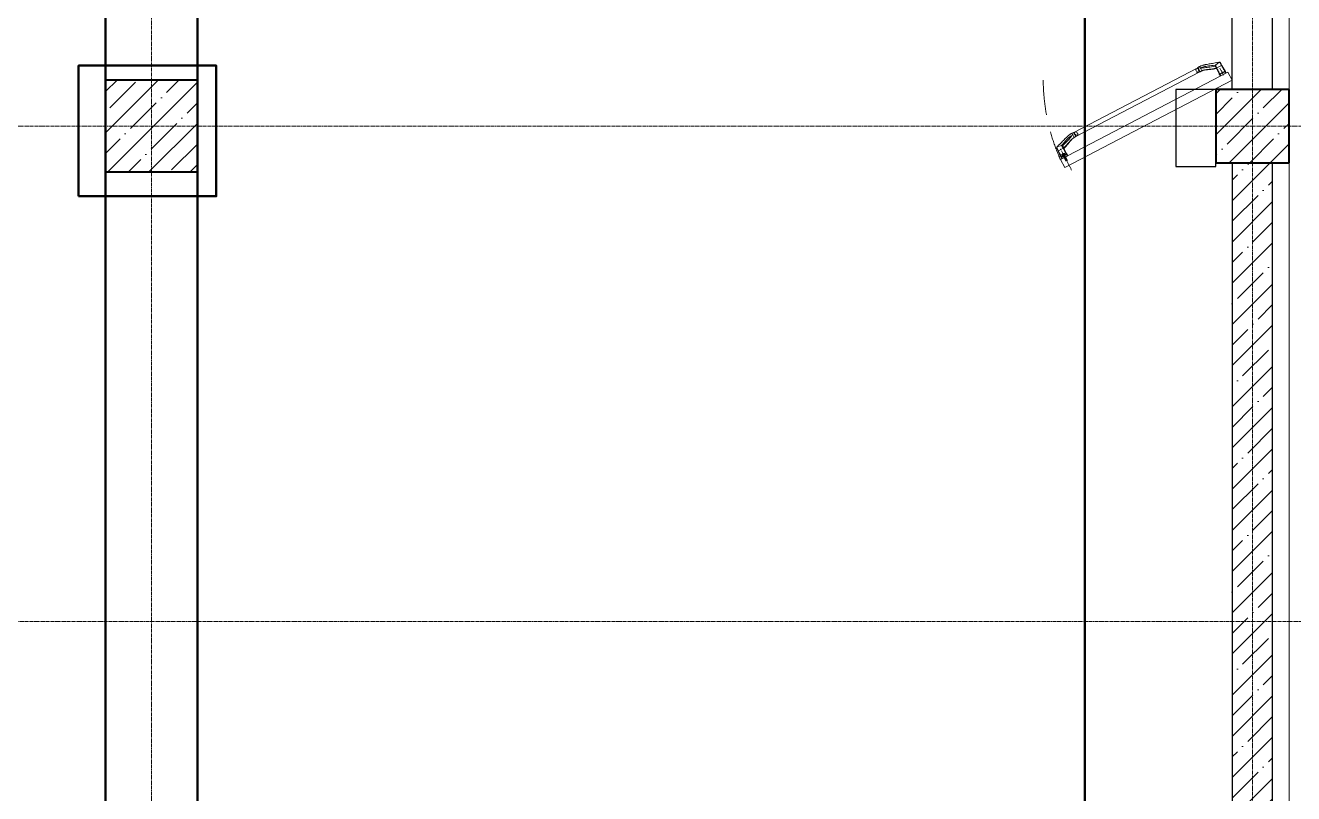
# Model space of a CAD drawing. Header units: millimetres. Extents: x -7155 to 483283, y -227682 to 148426.
# Drawn here: x 38912 to 45825, y 75262 to 79449 of the extents above; entities that cross this region are included whole.
import ezdxf

# ---------------------------------------------------------------- set-up
doc = ezdxf.new("R2010")
doc.units = ezdxf.units.MM
for name, pattern in [('CENTER2', [28.575, 19.05, -3.175, 3.175, -3.175]), ('CENTERLINE', [30, 12, -1.5, 3, -1.5, 12]), ('DASHED', [19.05, 12.7, -6.35]), ('HIDDEN', [9.525, 6.35, -3.175]), ('HIDDEN2', [4.7625, 3.175, -1.5875])]:
    doc.linetypes.add(name, pattern=pattern)
for name, color, linetype, lineweight in [('АР_Двери_внутренние_антипаника', 7, 'Continuous', 0), ('АР_Колонны', 70, 'Continuous', 30), ('АР_Стены ЖБ', 7, 'Continuous', 30), ('АР_Тонкая', 254, 'Continuous', 5), ('АР_Штриховка', 8, 'Continuous', 0)]:
    doc.layers.add(name, color=color, linetype=linetype, lineweight=lineweight)
for name, color, linetype, lineweight, true_color in [('АР_Оси_РД_100', 7, 'Continuous', 0, 0x525252), ('МАГНИТЫ', 7, 'Continuous', 0, 0xd100d1), ('РД_Витраж_вн', 7, 'Continuous', 25, 0x148aff), ('РД_Оси_100', 7, 'Continuous', 0, 0x525252)]:
    doc.layers.add(name, color=color, linetype=linetype, lineweight=lineweight, true_color=true_color)
doc.layers.add('КР_Балки-0.5', color=60, linetype='Continuous', lineweight=50, plot=False)

# ---------------------------------------------------------------- blocks, each defined once
blk = doc.blocks.new('СОШ_2200_АР_ОСИ_М100_28.05.24')
at = {"layer": 'АР_Оси_РД_100', "linetype": 'CENTER2'}
for p, q in [((39600, -6155), (39600, 139938.679)), ((-5954.958, 78900), (119910, 78900)), ((119910, 76200), (-5954.958, 76200))]:
    blk.add_line(p, q, dxfattribs=at)
blk.add_lwpolyline([(45530, 139938.679), (45600, 139538.679), (45600, -6163.457)], dxfattribs=at)

msp = doc.modelspace()

# ---------------------------------------------------------------- hatches: boundary and pattern name
at = {"layer": 'АР_Штриховка', "linetype": 'Continuous', "lineweight": 5, "true_color": 0x000000}
h = msp.add_hatch(dxfattribs=at)
h.set_pattern_fill('ANSI35', color=18, scale=25, style=0)
h.paths.add_polyline_path([(39350, 78650), (39850, 78650), (39850, 79150), (39350, 79150)], flags=0)
h = msp.add_hatch(dxfattribs=at)
h.set_pattern_fill('ANSI35', color=18, scale=25, style=0)
h.paths.add_polyline_path([(45400, 78700), (45800, 78700), (45800, 79100), (45400, 79100)], flags=0)
h = msp.add_hatch(dxfattribs=at)
h.set_pattern_fill('ANSI35', color=18, scale=25, angle=1.3e-14, style=0)
h.paths.add_polyline_path([(45490, 75000), (45710, 75000), (45710, 78700), (45490, 78700)], flags=0)

# ---------------------------------------------------------------- linework, layer by layer
at = {"color": 1, "lineweight": 50}
msp.add_lwpolyline([(29275, 90117.6), (28278, 90117.6), (28278, 71611), (44686.9, 71611), (44686.9, 90117.6)], dxfattribs=at)
msp.add_lwpolyline([(39202, 78517.2), (39953, 78517.2), (39953, 79229.2), (39202, 79229.2)], close=True, dxfattribs=at)
at = {"layer": 'АР_Двери_внутренние_антипаника', "color": 18, "linetype": 'Continuous', "true_color": 0x000000}
for p, q in [((45302.2, 79217.9), (44626.8, 78865.2)), ((45302.2, 79217.9), (45307, 79208.8)), ((45302.6, 79219.3), (45311.5, 79223.9)), ((45302.6, 79219.3), (45311.5, 79223.9)), ((45307.6, 79209.8), (45302.6, 79219.3)), ((45311.5, 79223.9), (45315.8, 79226)), ((45316.4, 79214.5), (45311.5, 79223.9)), ((45315.8, 79226), (45317.6, 79226.8)), ((45317.6, 79226.8), (45318.6, 79227.2)), ((45318.6, 79227.2), (45319.7, 79227.6)), ((45319.7, 79227.6), (45320.8, 79228)), ((45320.8, 79228), (45322.1, 79228.5)), ((45322.1, 79228.5), (45323.4, 79228.9)), ((45325.4, 79219), (45322.1, 79217.4)), ((45323.4, 79228.9), (45326.9, 79230.1)), ((45328.9, 79220.5), (45325.4, 79219)), ((45326.9, 79230.1), (45330.1, 79231)), ((45334.1, 79222.4), (45328.9, 79220.5)), ((45330.1, 79231), (45332.9, 79231.7)), ((45332.9, 79231.7), (45335.1, 79232.3)), ((45339.9, 79223.9), (45334.1, 79222.4)), ((45335.1, 79232.3), (45337, 79232.7)), ((45337, 79232.7), (45339.2, 79233.2)), ((45339.2, 79233.2), (45342, 79233.9)), ((45346.1, 79225.1), (45339.9, 79223.9)), ((45339.9, 79217.4), (45346.1, 79218.1)), ((45342, 79233.9), (45345.2, 79234.6)), ((45345.2, 79234.6), (45349.1, 79235.3)), ((45352.8, 79226.2), (45346.1, 79225.1)), ((45346.1, 79218.1), (45352.8, 79219)), ((45349.1, 79235.3), (45353.7, 79236.2)), ((45360.1, 79227.3), (45352.8, 79226.2)), ((45352.8, 79219), (45360.2, 79220.1)), ((45353.7, 79236.2), (45359.1, 79237.3)), ((45359.1, 79237.3), (45365.4, 79238.4)), ((45368.1, 79228.3), (45360.1, 79227.3)), ((45360.2, 79220.1), (45368.2, 79221.4)), ((45365.4, 79238.4), (45370.6, 79239.4)), ((45376.7, 79229.4), (45368.1, 79228.3)), ((45368.2, 79221.4), (45376.9, 79223.1)), ((45370.6, 79239.4), (45376.4, 79240.4)), ((45376.4, 79240.4), (45382.8, 79241.6)), ((45386.2, 79230.7), (45376.7, 79229.4)), ((45376.9, 79223.1), (45386.5, 79225)), ((45382.8, 79241.6), (45390, 79242.8)), ((45396.7, 79232.4), (45386.2, 79230.7)), ((45386.5, 79225), (45397.1, 79227)), ((45390, 79242.8), (45398, 79244.2)), ((45396.7, 79232.4), (45396.4, 79231.3)), ((45396.4, 79231.3), (45396.4, 79229.8)), ((45396.4, 79229.8), (45396.6, 79228.3)), ((45396.6, 79228.3), (45397.1, 79227)), ((45397.6, 79232.4), (45396.7, 79232.4)), ((45397.1, 79227), (45397.3, 79227.1)), ((45397.1, 79227), (45397.1, 79226.9)), ((45397.1, 79226.9), (45399.4, 79221.8)), ((45397.3, 79227.1), (45397.5, 79227.2)), ((45397.5, 79227.2), (45397.9, 79227.5)), ((45398.3, 79232.2), (45397.6, 79232.4)), ((45397.9, 79227.5), (45398.3, 79227.7)), ((45398, 79244.2), (45406.9, 79245.8)), ((45398.3, 79229.8), (45398.2, 79228.7)), ((45398.2, 79228.7), (45398.5, 79227.7)), ((45399.4, 79231.7), (45398.3, 79232.2)), ((45398.8, 79230.9), (45398.3, 79229.8)), ((45398.3, 79227.7), (45398.5, 79227.7)), ((45398.5, 79227.7), (45398.6, 79227.7)), ((45398.6, 79227.7), (45398.7, 79227.7)), ((45398.7, 79227.7), (45398.8, 79227.8)), ((45399.4, 79231.7), (45398.8, 79230.9)), ((45398.9, 79229.1), (45398.8, 79228.5)), ((45398.8, 79228.5), (45398.9, 79227.8)), ((45398.8, 79227.8), (45398.9, 79227.9)), ((45399.3, 79229.8), (45398.9, 79229.1)), ((45398.9, 79227.9), (45398.9, 79227.8)), ((45399.9, 79230.2), (45399.3, 79229.8)), ((45399.4, 79231.7), (45419, 79247.3)), ((45399.6, 79231.6), (45399.4, 79231.7)), ((45399.4, 79221.8), (45402.5, 79214.9)), ((45399.8, 79231.5), (45399.6, 79231.6)), ((45399.9, 79231), (45399.8, 79231.5)), ((45399.9, 79230.6), (45399.9, 79231)), ((45399.9, 79230.5), (45399.9, 79230.6)), ((45399.9, 79230.6), (45399.9, 79230.6)), ((45399.9, 79230.6), (45399.9, 79230.6)), ((45399.9, 79230.6), (45399.9, 79230.6)), ((45399.9, 79230.6), (45399.9, 79230.6)), ((45399.9, 79230.6), (45399.9, 79230.6)), ((45399.9, 79230.6), (45399.9, 79230.6)), ((45399.9, 79230.6), (45399.9, 79230.6)), ((45399.9, 79230.6), (45399.9, 79230.6)), ((45399.9, 79230.6), (45399.9, 79230.6)), ((45399.9, 79230.6), (45399.9, 79230.6)), ((45399.9, 79230.4), (45399.9, 79230.5)), ((45399.9, 79230.5), (45399.9, 79230.5)), ((45399.9, 79230.5), (45399.9, 79230.5)), ((45399.9, 79230.3), (45399.9, 79230.4)), ((45399.9, 79230.2), (45399.9, 79230.3)), ((45401.1, 79227.5), (45399.9, 79230.2)), ((45402.2, 79224.9), (45401.1, 79227.5)), ((45403.4, 79222.3), (45402.2, 79224.9)), ((45403.2, 79218), (45403, 79218.5)), ((45403, 79218.5), (45403, 79218.4)), ((45403.3, 79217.8), (45403.2, 79218)), ((45403.2, 79217.7), (45403.3, 79217.8)), ((45404.6, 79219.7), (45403.4, 79222.3)), ((45405.9, 79216.6), (45404.6, 79219.7)), ((45405.8, 79216.5), (45432.1, 79230.3)), ((45405.9, 79216.6), (45432, 79230.2)), ((45406.9, 79245.8), (45416.7, 79247.5)), ((45416.7, 79247.5), (45418.7, 79247.9)), ((45418.7, 79247.9), (45420.6, 79247.9)), ((45419, 79247.3), (45419.7, 79247.8)), ((45419, 79247.3), (45420.8, 79247)), ((45419.7, 79247.8), (45420.5, 79247.9)), ((45420.5, 79247.9), (45420.6, 79247.9)), ((45420.6, 79247.9), (45422.9, 79247.2)), ((45420.8, 79247), (45421.7, 79246.7)), ((45421.7, 79246.7), (45422.2, 79246.2)), ((45422.2, 79246.2), (45422.9, 79246.5)), ((45422.2, 79246.2), (45432, 79230.2)), ((45422.9, 79247.2), (45424.3, 79246.2)), ((45422.9, 79246.5), (45423.6, 79246.5)), ((45423.6, 79246.5), (45424.3, 79246.2)), ((45424.3, 79246.2), (45424.5, 79246)), ((45424.5, 79246), (45424.7, 79245.7)), ((45429.6, 79237.8), (45424.7, 79245.7)), ((45434.2, 79230.2), (45429.6, 79237.8)), ((45432.8, 79230.5), (45432.1, 79230.3)), ((45432.1, 79230.3), (45434.1, 79226.7)), ((45433.5, 79230.5), (45432.8, 79230.5)), ((45433.2, 79231.8), (45433.4, 79231.5)), ((45434.2, 79230.2), (45433.5, 79230.5)), ((45434.1, 79226.7), (45436.1, 79223.3)), ((45434.6, 79229.7), (45434.2, 79230.2)), ((45436.1, 79223.3), (45437.9, 79220)), ((45437.9, 79220), (45439.8, 79216.3)), ((45313.5, 79196.2), (44638.1, 78843.5)), ((45307, 79208.8), (45313.5, 79196.2)), ((45314.9, 79195.9), (45307.6, 79209.8)), ((45323.8, 79200.4), (45314.9, 79195.8)), ((45319.2, 79215.9), (45316.4, 79214.5)), ((45316.4, 79214.5), (45319.3, 79215.6)), ((45323.7, 79200.6), (45316.4, 79214.5)), ((45322.1, 79217.4), (45319.2, 79215.9)), ((45319.3, 79215.6), (45322.4, 79216.2)), ((45322.4, 79216.2), (45325.7, 79216.4)), ((45323.7, 79200.5), (45323.7, 79200.6)), ((45323.8, 79200.5), (45326, 79201.5)), ((45325.7, 79216.4), (45329.2, 79216.6)), ((45328.2, 79202.3), (45326, 79201.5)), ((45329.6, 79202.8), (45328.2, 79202.3)), ((45329.2, 79216.6), (45334.3, 79216.9)), ((45332, 79203.7), (45329.3, 79202.7)), ((45333.9, 79203.9), (45329.5, 79202.7)), ((45335, 79204.7), (45332, 79203.7)), ((45338.4, 79204.8), (45333.9, 79203.9)), ((45334.3, 79216.9), (45339.9, 79217.4)), ((45339.5, 79205.9), (45335, 79204.7)), ((45342.7, 79205.5), (45338.4, 79204.8)), ((45344.7, 79207), (45339.5, 79205.9)), ((45346.6, 79206), (45342.7, 79205.5)), ((45350.7, 79207.9), (45344.7, 79207)), ((45350.5, 79206.4), (45346.6, 79206)), ((45355.1, 79206.9), (45350.5, 79206.4)), ((45357.5, 79208.7), (45350.7, 79207.9)), ((45359, 79207.3), (45355.1, 79206.9)), ((45364.9, 79209.5), (45357.5, 79208.7)), ((45363.4, 79207.7), (45359, 79207.3)), ((45368.4, 79208.1), (45363.4, 79207.7)), ((45373.2, 79210.4), (45364.9, 79209.5)), ((45374, 79208.7), (45368.4, 79208.1)), ((45382.2, 79211.4), (45373.2, 79210.4)), ((45380.3, 79209.4), (45374, 79208.7)), ((45387.4, 79210.3), (45380.3, 79209.4)), ((45392, 79212.8), (45382.2, 79211.4)), ((45395.5, 79211.4), (45387.4, 79210.3)), ((45402.7, 79214.5), (45392, 79212.8)), ((45404.6, 79212.9), (45395.5, 79211.4)), ((45402.5, 79214.9), (45402.7, 79214.5)), ((45403.3, 79213.5), (45402.7, 79214.5)), ((45402.9, 79214.5), (45402.7, 79214.5)), ((45403.7, 79214.2), (45402.9, 79214.5)), ((45403.4, 79217.2), (45403.2, 79217.7)), ((45403.2, 79217.7), (45403.2, 79217.7)), ((45403.7, 79213.1), (45403.3, 79213.5)), ((45403.8, 79216.3), (45403.4, 79217.2)), ((45404.3, 79213.9), (45403.7, 79214.2)), ((45404.2, 79212.9), (45403.7, 79213.1)), ((45404.4, 79214.9), (45403.8, 79216.3)), ((45404.6, 79212.9), (45404.2, 79212.9)), ((45404.5, 79213.8), (45404.3, 79213.9)), ((45404.4, 79214.9), (45404.6, 79215)), ((45405.3, 79213.1), (45404.4, 79214.9)), ((45404.7, 79213.7), (45404.5, 79213.8)), ((45405.4, 79212.8), (45404.6, 79212.9)), ((45404.8, 79215.5), (45404.7, 79214.8)), ((45404.7, 79214.8), (45404.8, 79214.1)), ((45404.8, 79213.7), (45404.7, 79213.7)), ((45405.2, 79216.1), (45404.8, 79215.5)), ((45404.8, 79214.1), (45405.4, 79212.9)), ((45405.2, 79213.2), (45404.8, 79213.7)), ((45405.8, 79216.5), (45405.2, 79216.1)), ((45405.4, 79212.8), (45418.8, 79184.7)), ((45405.6, 79216.4), (45405.9, 79216.6)), ((45405.6, 79216.4), (45405.6, 79216.4)), ((45407.2, 79213.6), (45405.8, 79216.5)), ((45408.5, 79210.8), (45407.2, 79213.6)), ((45409.9, 79208), (45408.5, 79210.8)), ((45411.2, 79205.4), (45409.9, 79208)), ((45412.7, 79202.5), (45411.2, 79205.4)), ((45414.5, 79199), (45412.7, 79202.5)), ((45416.7, 79194.8), (45414.5, 79199)), ((45418.5, 79191.4), (45416.7, 79194.8)), ((45420.5, 79187.6), (45418.5, 79191.4)), ((45418.8, 79184.7), (45419.8, 79182.7)), ((45419.8, 79182.7), (45420.7, 79180.8)), ((45422.2, 79184.4), (45420.5, 79187.6)), ((45420.5, 79182.3), (45420.7, 79182.8)), ((45420.5, 79181.7), (45420.5, 79182.3)), ((45420.7, 79180.8), (45420.5, 79181.7)), ((45420.7, 79182.8), (45420.9, 79183.3)), ((45420.7, 79180.8), (45425, 79172.4)), ((45420.7, 79180.8), (45421.1, 79180.8)), ((45420.9, 79183.3), (45421.3, 79183.7)), ((45421.1, 79180.8), (45421.9, 79180.9)), ((45421.3, 79183.7), (45422.2, 79184.4)), ((45421.9, 79180.9), (45422.5, 79181.2)), ((45422.3, 79184.2), (45422.2, 79184.4)), ((45422.6, 79184.1), (45422.3, 79184.2)), ((45422.5, 79181.2), (45423.2, 79181.4)), ((45422.8, 79184.1), (45422.6, 79184.1)), ((45423, 79184.2), (45422.8, 79184.1)), ((45423.2, 79184.2), (45423, 79184.2)), ((45423.4, 79184.3), (45423.2, 79184.2)), ((45423.2, 79181.4), (45423.9, 79181.7)), ((45448.5, 79197.4), (45423.4, 79184.3)), ((45424.6, 79182.1), (45423.4, 79184.3)), ((45423.9, 79181.7), (45424.6, 79182.1)), ((45424.6, 79182.1), (45449.6, 79195.2)), ((45428.5, 79174.3), (45424.6, 79182.1)), ((45425, 79172.4), (45457.3, 79189.3)), ((45439.8, 79216.3), (45441.6, 79212.8)), ((45441.6, 79212.8), (45443.8, 79208.7)), ((45443.8, 79208.7), (45445.5, 79205.3)), ((45445.5, 79205.3), (45447.4, 79201.6)), ((45447.4, 79201.6), (45449.1, 79198.5)), ((45448.7, 79197.5), (45448.5, 79197.4)), ((45449.6, 79195.2), (45448.5, 79197.4)), ((45448.8, 79197.7), (45448.7, 79197.5)), ((45449.1, 79197.9), (45448.8, 79197.7)), ((45449.1, 79198.5), (45450.2, 79198.8)), ((45449.1, 79198.5), (45449.2, 79198.2)), ((45449.2, 79198.2), (45449.1, 79197.9)), ((45449.6, 79195.2), (45450.3, 79195.6)), ((45449.6, 79195.2), (45453.8, 79187.5)), ((45450.2, 79198.8), (45450.7, 79198.8)), ((45450.3, 79195.6), (45451, 79196)), ((45450.7, 79198.8), (45451.3, 79198.8)), ((45451, 79196), (45451.6, 79196.4)), ((45451.3, 79198.8), (45451.8, 79198.6)), ((45451.6, 79196.4), (45452.1, 79196.7)), ((45451.8, 79198.6), (45452.3, 79198.3)), ((45452.1, 79196.7), (45452.7, 79197.3)), ((45452.3, 79198.3), (45452.9, 79197.6)), ((45452.7, 79197.3), (45452.9, 79197.6)), ((45457.3, 79189.3), (45452.9, 79197.6)), ((44556.2, 78807.3), (44550.5, 78801.6)), ((44561.3, 78812.5), (44556.2, 78807.3)), ((44560.9, 78795.9), (44568.4, 78803.5)), ((44566, 78817.1), (44561.3, 78812.5)), ((44570.1, 78821.3), (44566, 78817.1)), ((44568.4, 78803.5), (44574.9, 78810.6)), ((44573.8, 78825), (44570.1, 78821.3)), ((44579.8, 78806.8), (44572.8, 78800)), ((44578.4, 78829.6), (44573.8, 78825)), ((44574.9, 78810.6), (44580.7, 78817)), ((44582.4, 78833.4), (44578.4, 78829.6)), ((44586.2, 78813), (44579.8, 78806.8)), ((44580.7, 78817), (44586, 78823)), ((44585.7, 78836.6), (44582.4, 78833.4)), ((44588.6, 78839.4), (44585.7, 78836.6)), ((44586, 78823), (44591.1, 78828.4)), ((44591.9, 78818.8), (44586.2, 78813)), ((44591, 78841.6), (44588.6, 78839.4)), ((44593.1, 78843.6), (44591, 78841.6)), ((44591.1, 78828.4), (44595.8, 78833.3)), ((44597, 78824.3), (44591.9, 78818.8)), ((44592.5, 78802.6), (44597.9, 78808.9)), ((44594.8, 78845.1), (44593.1, 78843.6)), ((44593.4, 78801), (44597, 78805.2)), ((44596.2, 78846.3), (44594.8, 78845.1)), ((44595.8, 78833.3), (44600.4, 78837.7)), ((44598, 78847.9), (44596.2, 78846.3)), ((44601.6, 78829.3), (44597, 78824.3)), ((44597, 78805.2), (44600.2, 78809.1)), ((44597.9, 78808.9), (44602.8, 78814.5)), ((44600.2, 78849.7), (44598, 78847.9)), ((44602.7, 78851.8), (44600.2, 78849.7)), ((44600.2, 78809.1), (44603.1, 78812.4)), ((44600.4, 78837.7), (44604.9, 78841.5)), ((44605.6, 78833.9), (44601.6, 78829.3)), ((44605.7, 78854.1), (44602.7, 78851.8)), ((44602.8, 78814.5), (44607.3, 78819.6)), ((44603.1, 78812.4), (44605.6, 78815.5)), ((44604.9, 78841.5), (44609.4, 78844.8)), ((44609.3, 78838.2), (44605.6, 78833.9)), ((44605.6, 78815.5), (44608.6, 78818.9)), ((44606.8, 78854.9), (44605.7, 78854.1)), ((44607.9, 78855.7), (44606.8, 78854.9)), ((44607.3, 78819.6), (44611.5, 78824)), ((44608.9, 78856.3), (44607.9, 78855.7)), ((44608.6, 78818.9), (44611.2, 78821.9)), ((44609.8, 78857), (44608.9, 78856.3)), ((44612.5, 78842.2), (44609.3, 78838.2)), ((44609.4, 78844.8), (44612.7, 78846.8)), ((44610.7, 78857.6), (44609.8, 78857)), ((44612.4, 78858.6), (44610.7, 78857.6)), ((44611.2, 78821.9), (44613.9, 78824.8)), ((44611.5, 78824), (44615.3, 78827.7)), ((44616.6, 78860.9), (44612.4, 78858.6)), ((44614.6, 78845), (44612.5, 78842.2)), ((44612.7, 78846.8), (44615.8, 78848.5)), ((44613.9, 78824.8), (44616.9, 78828)), ((44616.7, 78847.6), (44614.6, 78845)), ((44615.3, 78827.7), (44618.9, 78830.7)), ((44615.8, 78848.5), (44618.8, 78850.1)), ((44625.4, 78865.6), (44616.6, 78860.9)), ((44625.4, 78865.6), (44616.6, 78861)), ((44621.5, 78851.5), (44616.6, 78860.9)), ((44618.9, 78849.8), (44616.7, 78847.6)), ((44616.9, 78828), (44620.2, 78831.1)), ((44618.8, 78850.1), (44621.5, 78851.5)), ((44621.5, 78851.5), (44618.9, 78849.8)), ((44618.9, 78830.7), (44621.4, 78832.6)), ((44620.2, 78831.1), (44623.7, 78834.1)), ((44621.4, 78832.6), (44623.8, 78834.3)), ((44628.8, 78837.6), (44621.5, 78851.5)), ((44623.5, 78834), (44624.7, 78834.9)), ((44624.7, 78834.9), (44626.7, 78836.3)), ((44630.4, 78856.1), (44625.4, 78865.6)), ((44628.8, 78837.5), (44626.7, 78836.3)), ((44626.8, 78865.2), (44631.5, 78856.1)), ((44628.8, 78837.5), (44637.7, 78842.1)), ((44628.8, 78837.5), (44628.8, 78837.6)), ((44637.7, 78842.2), (44630.4, 78856.1)), ((44631.5, 78856.1), (44638.1, 78843.5)), ((44534.6, 78785.2), (44533.8, 78782.8)), ((44533.8, 78782.8), (44533.9, 78781.2)), ((44534, 78781.8), (44533.9, 78781.2)), ((44533.9, 78781.2), (44533.9, 78780.8)), ((44533.9, 78780.8), (44534, 78780.5)), ((44534.5, 78782.4), (44534, 78781.8)), ((44537.7, 78772), (44534, 78780.5)), ((44535, 78782.9), (44534.5, 78782.4)), ((44535.7, 78786.7), (44534.6, 78785.2)), ((44535.2, 78785.8), (44534.6, 78785.2)), ((44534.6, 78785.2), (44534.6, 78785.1)), ((44535.2, 78784.4), (44534.9, 78783.5)), ((44534.9, 78783.5), (44535, 78782.9)), ((44535, 78782.9), (44542.6, 78765.7)), ((44536, 78786.1), (44535.2, 78785.8)), ((44536, 78786.1), (44535.2, 78784.4)), ((44537.1, 78788.1), (44535.7, 78786.7)), ((44559.9, 78793.3), (44536, 78786.1)), ((44544.1, 78795.2), (44537.1, 78788.1)), ((44541.3, 78763.9), (44537.7, 78772)), ((44540.6, 78765.6), (44540.7, 78765.3)), ((44541.3, 78763.9), (44541.5, 78764.5)), ((44541.5, 78763.2), (44541.3, 78763.9)), ((44541.5, 78764.5), (44541.9, 78765.2)), ((44541.9, 78765.2), (44542.5, 78765.6)), ((44568.8, 78779.3), (44542.5, 78765.6)), ((44542.5, 78765.6), (44544.2, 78761.9)), ((44568.6, 78779.3), (44542.6, 78765.7)), ((44550.5, 78801.6), (44544.1, 78795.2)), ((44544.2, 78761.9), (44545.9, 78758.3)), ((44545.9, 78758.3), (44547.6, 78755)), ((44547.6, 78755), (44549.5, 78751.3)), ((44549.5, 78751.3), (44551.3, 78747.8)), ((44551.3, 78747.8), (44553.5, 78743.7)), ((44553.5, 78743.7), (44555.3, 78740.4)), ((44555.3, 78740.4), (44557.2, 78736.7)), ((44557.2, 78736.7), (44558.8, 78733.4)), ((44559.9, 78793.3), (44560.1, 78794.5)), ((44559.9, 78793.3), (44561, 78793.3)), ((44559.9, 78793), (44559.9, 78793.3)), ((44559.9, 78792.8), (44559.9, 78793)), ((44560.2, 78792.5), (44559.9, 78792.8)), ((44560.1, 78794.5), (44560.4, 78795.2)), ((44560.1, 78733.4), (44585.1, 78746.5)), ((44560.6, 78792.2), (44560.2, 78792.5)), ((44560.4, 78795.2), (44560.9, 78795.9)), ((44560.7, 78792.2), (44560.6, 78792.2)), ((44560.6, 78792.2), (44560.6, 78792.2)), ((44560.6, 78792.2), (44560.6, 78792.2)), ((44560.6, 78792.2), (44560.6, 78792.2)), ((44560.6, 78792.2), (44560.6, 78792.2)), ((44560.6, 78792.2), (44560.6, 78792.2)), ((44560.6, 78792.2), (44560.6, 78792.2)), ((44560.6, 78792.2), (44560.6, 78792.2)), ((44560.6, 78792.2), (44560.6, 78792.2)), ((44560.6, 78792.2), (44560.6, 78792.2)), ((44560.6, 78792.2), (44560.6, 78792.2)), ((44560.6, 78792.2), (44560.6, 78792.2)), ((44560.8, 78792.1), (44560.7, 78792.2)), ((44560.7, 78792.2), (44560.7, 78792.2)), ((44560.7, 78792.2), (44560.7, 78792.2)), ((44560.9, 78792), (44560.8, 78792.1)), ((44561.6, 78744.7), (44560.8, 78744.3)), ((44560.9, 78744.1), (44560.8, 78744.3)), ((44560.8, 78744.3), (44562.3, 78743.1)), ((44560.9, 78795.9), (44562, 78795.5)), ((44560.9, 78792), (44561.6, 78792.2)), ((44562.4, 78789.5), (44560.9, 78792)), ((44560.9, 78744.1), (44562.4, 78742.9)), ((44561, 78793.3), (44562.1, 78793.1)), ((44586.3, 78744.3), (44561.2, 78731.2)), ((44561.6, 78792.2), (44562.3, 78792.2)), ((44561.8, 78744.4), (44561.6, 78744.7)), ((44594, 78738.4), (44561.6, 78721.5)), ((44562.8, 78744.9), (44561.8, 78744.4)), ((44562, 78795.5), (44563.2, 78794.7)), ((44562.8, 78744.6), (44562, 78744.2)), ((44562, 78744.2), (44562.5, 78743.7)), ((44562.1, 78793.1), (44563.1, 78792.5)), ((44562.9, 78744.4), (44562.2, 78744)), ((44562.3, 78792.2), (44563, 78791.9)), ((44562.3, 78743.1), (44563.6, 78743.8)), ((44562.4, 78742.9), (44562.3, 78743.1)), ((44563.9, 78787.1), (44562.4, 78789.5)), ((44562.4, 78742.9), (44563.7, 78743.6)), ((44562.5, 78743.7), (44562.9, 78743.9)), ((44563.5, 78743.3), (44562.5, 78742.8)), ((44562.5, 78742.8), (44562.6, 78739.3)), ((44562.6, 78739.3), (44564.1, 78741.1)), ((44562.7, 78739.1), (44562.6, 78739.3)), ((44563.4, 78745.6), (44562.7, 78745.3)), ((44562.7, 78745.3), (44562.8, 78744.9)), ((44562.7, 78739.1), (44564.2, 78740.9)), ((44562.9, 78743.9), (44562.8, 78744.6)), ((44563, 78791.9), (44563.4, 78791.5)), ((44563.1, 78792.5), (44563.8, 78791.8)), ((44563.2, 78794.7), (44564.3, 78793.6)), ((44563.5, 78791.6), (44563.4, 78791.6)), ((44563.4, 78791.6), (44563.4, 78791.5)), ((44563.6, 78743.8), (44563.4, 78745.6)), ((44563.5, 78745.4), (44563.4, 78745.6)), ((44563.6, 78791.6), (44563.5, 78791.6)), ((44563.7, 78743.6), (44563.5, 78745.4)), ((44563.5, 78741.6), (44563.5, 78743.3)), ((44563.6, 78743.1), (44563.5, 78743.3)), ((44565, 78742.9), (44563.5, 78741.6)), ((44563.7, 78791.7), (44563.6, 78791.6)), ((44563.7, 78743.6), (44563.6, 78743.8)), ((44563.6, 78741.7), (44563.6, 78743.1)), ((44563.8, 78791.8), (44563.7, 78791.7)), ((44564.3, 78792.1), (44563.8, 78791.9)), ((44563.8, 78791.9), (44563.8, 78791.8)), ((44564.5, 78746.2), (44563.8, 78745.8)), ((44563.8, 78745.8), (44564.6, 78744.3)), ((44565.4, 78784.6), (44563.9, 78787.1)), ((44564.1, 78741.1), (44566, 78742.8)), ((44564.2, 78740.9), (44566.1, 78742.6)), ((44564.3, 78793.6), (44565.1, 78792.4)), ((44564.7, 78792.2), (44564.3, 78792.1)), ((44565, 78745.1), (44564.5, 78746.2)), ((44564.6, 78744.3), (44565.7, 78744.9)), ((44564.7, 78744.1), (44564.6, 78744.3)), ((44564.9, 78792.3), (44564.7, 78792.2)), ((44564.7, 78744.1), (44565.8, 78744.7)), ((44565.1, 78792.4), (44564.9, 78792.3)), ((44565.2, 78745.2), (44565, 78745.1)), ((44566.5, 78744.1), (44565, 78742.9)), ((44572.8, 78800), (44565.1, 78792.4)), ((44565.1, 78792.4), (44565.2, 78792.4)), ((44565.7, 78746.8), (44565.1, 78746.5)), ((44565.1, 78746.5), (44565.2, 78745.2)), ((44565.2, 78792.4), (44568.1, 78787.6)), ((44566.9, 78782.1), (44565.4, 78784.6)), ((44565.6, 78745.9), (44565.9, 78746)), ((44565.7, 78745.7), (44565.6, 78745.9)), ((44565.7, 78744.9), (44565.6, 78745.9)), ((44566.7, 78746), (44565.7, 78746.8)), ((44565.7, 78745.7), (44566, 78745.8)), ((44565.8, 78744.7), (44565.7, 78745.7)), ((44565.8, 78744.7), (44565.7, 78744.9)), ((44566, 78745.8), (44565.9, 78746)), ((44565.9, 78746), (44566.7, 78745.4)), ((44566, 78745.8), (44566.8, 78745.2)), ((44566, 78742.8), (44568.2, 78744.3)), ((44566.1, 78742.6), (44568.3, 78744.1)), ((44567, 78747.5), (44566.3, 78747.2)), ((44566.3, 78747.2), (44566.9, 78746.1)), ((44568.2, 78745.2), (44566.5, 78744.1)), ((44566.9, 78746.1), (44566.7, 78746)), ((44566.7, 78745.4), (44567.8, 78745.9)), ((44566.8, 78745.2), (44566.7, 78745.4)), ((44566.8, 78745.2), (44567.9, 78745.7)), ((44568.6, 78779.3), (44566.9, 78782.1)), ((44567.8, 78745.9), (44567, 78747.5)), ((44568.2, 78748.1), (44567.4, 78747.7)), ((44567.6, 78747.5), (44567.4, 78747.7)), ((44567.4, 78747.7), (44568.3, 78747.3)), ((44567.6, 78747.5), (44568.2, 78747.2)), ((44567.9, 78745.7), (44567.8, 78745.9)), ((44568.1, 78746.9), (44568, 78746.8)), ((44568, 78746.8), (44568.1, 78746.7)), ((44568.1, 78787.6), (44572, 78781.2)), ((44568.2, 78747.2), (44568.1, 78747.1)), ((44568.1, 78747.1), (44568.1, 78747)), ((44568.1, 78747), (44568.1, 78746.9)), ((44568.1, 78746.7), (44568.1, 78746.6)), ((44568.1, 78746.6), (44568.2, 78746.6)), ((44569, 78747.7), (44568.2, 78748.1)), ((44568.3, 78747.3), (44568.2, 78747.2)), ((44568.2, 78746.6), (44568.3, 78746.5)), ((44568.2, 78746.5), (44568.2, 78746.4)), ((44568.2, 78746.4), (44568.3, 78746.4)), ((44570.2, 78744.6), (44568.2, 78745.2)), ((44568.3, 78744.1), (44568.2, 78744.3)), ((44568.2, 78744.3), (44570.8, 78743.5)), ((44568.3, 78746.5), (44568.4, 78746.5)), ((44568.3, 78746.4), (44568.4, 78746.3)), ((44568.3, 78744.1), (44570.9, 78743.2)), ((44568.4, 78746.5), (44568.5, 78746.5)), ((44568.4, 78746.3), (44568.5, 78746.3)), ((44568.5, 78746.5), (44568.7, 78746.5)), ((44568.5, 78746.3), (44568.6, 78746.3)), ((44568.9, 78779.4), (44568.6, 78779.3)), ((44568.6, 78746.3), (44568.8, 78746.3)), ((44568.7, 78746.5), (44568.8, 78746.5)), ((44569, 78782.3), (44568.8, 78782.7)), ((44568.8, 78782.7), (44568.8, 78782.7)), ((44568.8, 78779.3), (44569.5, 78779.6)), ((44570.4, 78776.6), (44568.8, 78779.3)), ((44568.9, 78747.3), (44568.8, 78747.3)), ((44568.8, 78747.3), (44568.8, 78747.3)), ((44568.8, 78747.3), (44568.8, 78747.2)), ((44568.8, 78747.2), (44568.8, 78747.2)), ((44568.8, 78747.2), (44568.8, 78747.1)), ((44568.8, 78747), (44568.8, 78747.1)), ((44568.8, 78747.1), (44568.8, 78747)), ((44568.8, 78747.1), (44568.8, 78747.1)), ((44568.8, 78747), (44568.8, 78747)), ((44568.8, 78747), (44568.9, 78747)), ((44568.8, 78746.5), (44569, 78746.6)), ((44568.8, 78746.3), (44568.9, 78746.3)), ((44569, 78779.4), (44568.9, 78779.4)), ((44569, 78747.4), (44568.9, 78747.4)), ((44568.9, 78747.4), (44568.9, 78747.3)), ((44569, 78747.1), (44568.9, 78747.1)), ((44568.9, 78747.1), (44568.9, 78747.1)), ((44568.9, 78747.1), (44568.9, 78747)), ((44568.9, 78747), (44568.9, 78747)), ((44568.9, 78747), (44568.9, 78747)), ((44568.9, 78747), (44568.9, 78747)), ((44568.9, 78747), (44569, 78747)), ((44568.9, 78746.3), (44569.1, 78746.4)), ((44569.1, 78782.1), (44569, 78782.3)), ((44569.4, 78748), (44569, 78747.7)), ((44569.5, 78747.7), (44569, 78747.4)), ((44569.1, 78747.2), (44569, 78747.4)), ((44569.1, 78747.2), (44569, 78747.2)), ((44569, 78747.2), (44569, 78747.1)), ((44569, 78747), (44569, 78747)), ((44569, 78747), (44569.1, 78747)), ((44569, 78746.6), (44569.1, 78746.6)), ((44569.3, 78782.2), (44569.1, 78782.1)), ((44569.7, 78748.9), (44569.1, 78748.6)), ((44569.1, 78748.6), (44569.4, 78748)), ((44569.7, 78747.5), (44569.1, 78747.2)), ((44569.1, 78746.6), (44570.5, 78747.3)), ((44569.1, 78747), (44569.1, 78747)), ((44569.1, 78747), (44569.2, 78747)), ((44569.2, 78746.4), (44569.1, 78746.6)), ((44569.1, 78746.4), (44569.2, 78746.4)), ((44569.2, 78747), (44569.7, 78747.3)), ((44569.2, 78746.4), (44570.6, 78747.1)), ((44569.6, 78781.7), (44569.3, 78782.2)), ((44569.3, 78782.2), (44569.3, 78782.1)), ((44569.5, 78779.6), (44570.2, 78779.6)), ((44569.7, 78747.3), (44569.5, 78747.7)), ((44570.1, 78780.8), (44569.6, 78781.7)), ((44570.5, 78747.3), (44569.7, 78748.9)), ((44570.9, 78779.5), (44570.1, 78780.8)), ((44570.2, 78779.6), (44570.8, 78779.3)), ((44570.8, 78746.5), (44570.2, 78744.6)), ((44570.4, 78749), (44570.3, 78748.9)), ((44570.3, 78748.9), (44570.3, 78748.7)), ((44570.3, 78748.7), (44570.4, 78748.6)), ((44571.9, 78773.9), (44570.4, 78776.6)), ((44570.5, 78749.2), (44570.4, 78749.1)), ((44570.4, 78749.1), (44570.4, 78749)), ((44570.4, 78748.6), (44570.7, 78748.1)), ((44570.7, 78749.4), (44570.5, 78749.2)), ((44570.6, 78747.1), (44570.5, 78747.3)), ((44570.9, 78779.5), (44570.7, 78779.5)), ((44570.8, 78749.5), (44570.7, 78749.4)), ((44570.7, 78748.1), (44570.7, 78748)), ((44570.8, 78747.9), (44570.7, 78748.1)), ((44570.7, 78748), (44570.8, 78747.9)), ((44570.8, 78779.3), (44571.3, 78778.8)), ((44571, 78749.6), (44570.8, 78749.5)), ((44570.8, 78747.9), (44570.9, 78747.9)), ((44570.8, 78747.9), (44570.8, 78747.8)), ((44570.8, 78747.8), (44570.9, 78747.7)), ((44572.7, 78747.3), (44570.8, 78746.5)), ((44570.8, 78743.5), (44571.6, 78746.1)), ((44570.9, 78743.2), (44570.8, 78743.5)), ((44571.9, 78777.8), (44570.9, 78779.5)), ((44570.9, 78747.9), (44571, 78747.9)), ((44570.9, 78747.7), (44571, 78747.7)), ((44570.9, 78743.2), (44571.7, 78745.9)), ((44571.5, 78749.8), (44571, 78749.6)), ((44571, 78747.9), (44571.2, 78747.9)), ((44571, 78747.7), (44571.1, 78747.7)), ((44571.2, 78749.2), (44571.1, 78749.2)), ((44571.1, 78749.2), (44571.1, 78749.1)), ((44571.1, 78749.1), (44571.1, 78749.1)), ((44571.1, 78749.1), (44571.1, 78749)), ((44571.2, 78748.8), (44571.1, 78749)), ((44571.1, 78749), (44571.3, 78748.5)), ((44571.1, 78749), (44571.1, 78749)), ((44571.1, 78749), (44571.1, 78749)), ((44571.1, 78747.7), (44571.3, 78747.7)), ((44571.3, 78749.3), (44571.2, 78749.3)), ((44571.2, 78749.3), (44571.2, 78749.2)), ((44571.3, 78749), (44571.2, 78749)), ((44571.2, 78749), (44571.2, 78748.9)), ((44571.2, 78748.9), (44571.2, 78748.9)), ((44571.2, 78748.9), (44571.2, 78748.8)), ((44571.2, 78748.8), (44571.2, 78748.8)), ((44571.2, 78748.8), (44571.2, 78748.8)), ((44571.2, 78747.9), (44571.3, 78747.9)), ((44571.3, 78778.8), (44572, 78777.6)), ((44571.5, 78749.4), (44571.3, 78749.3)), ((44571.4, 78749.1), (44571.3, 78749.3)), ((44571.3, 78749.3), (44571.3, 78749.3)), ((44571.4, 78749.1), (44571.3, 78749.1)), ((44571.3, 78749.1), (44571.3, 78749)), ((44571.3, 78748.5), (44571.4, 78748.4)), ((44571.3, 78747.9), (44571.5, 78747.9)), ((44571.3, 78747.7), (44571.4, 78747.7)), ((44571.6, 78749.2), (44571.4, 78749.1)), ((44571.4, 78749.1), (44571.4, 78749.1)), ((44571.4, 78748.4), (44571.4, 78748.4)), ((44571.4, 78748.4), (44571.4, 78748.4)), ((44571.4, 78748.4), (44571.5, 78748.4)), ((44571.4, 78747.7), (44571.6, 78747.7)), ((44571.6, 78749.9), (44571.5, 78749.8)), ((44571.6, 78749.5), (44571.5, 78749.4)), ((44571.6, 78749.2), (44571.5, 78749.4)), ((44571.5, 78748.4), (44571.6, 78748.4)), ((44571.5, 78747.9), (44571.6, 78748)), ((44571.8, 78750), (44571.6, 78749.9)), ((44571.7, 78749.5), (44571.6, 78749.5)), ((44571.6, 78749.5), (44571.6, 78749.5)), ((44571.7, 78749.3), (44571.6, 78749.2)), ((44571.6, 78748.4), (44571.6, 78748.4)), ((44571.6, 78748.4), (44571.7, 78748.4)), ((44571.6, 78748), (44571.8, 78748)), ((44571.6, 78747.7), (44571.7, 78747.8)), ((44571.6, 78746.1), (44574.1, 78747)), ((44571.7, 78745.9), (44571.6, 78746.1)), ((44571.7, 78778.9), (44571.8, 78779.1)), ((44571.7, 78778.7), (44571.7, 78778.9)), ((44571.7, 78778.5), (44571.7, 78778.7)), ((44571.8, 78777.9), (44571.7, 78778.5)), ((44571.8, 78749.5), (44571.7, 78749.5)), ((44571.8, 78749.3), (44571.7, 78749.3)), ((44571.7, 78749.3), (44571.7, 78749.3)), ((44571.7, 78748.4), (44571.8, 78748.4)), ((44571.7, 78747.8), (44571.9, 78747.8)), ((44571.7, 78745.9), (44574.2, 78746.8)), ((44571.8, 78779.7), (44572.1, 78780.6)), ((44571.8, 78779.1), (44571.8, 78779.7)), ((44572, 78750), (44571.8, 78750)), ((44571.9, 78749.5), (44571.8, 78749.5)), ((44571.8, 78749.5), (44571.8, 78749.5)), ((44571.9, 78749.3), (44571.8, 78749.3)), ((44571.8, 78748.4), (44572, 78748.5)), ((44571.8, 78748), (44572.3, 78748.3)), ((44571.9, 78747.8), (44571.8, 78748)), ((44573.4, 78771.1), (44571.9, 78773.9)), ((44571.9, 78749.4), (44571.9, 78749.5)), ((44571.9, 78749.5), (44571.9, 78749.5)), ((44572.2, 78748.9), (44571.9, 78749.4)), ((44572, 78749.3), (44571.9, 78749.3)), ((44571.9, 78749.3), (44571.9, 78749.3)), ((44571.9, 78747.8), (44572.4, 78748.1)), ((44572, 78781.2), (44572.2, 78780.8)), ((44572, 78777.6), (44572.4, 78778.3)), ((44572, 78777.6), (44587.5, 78750.5)), ((44572.1, 78750), (44572, 78750)), ((44572, 78749.2), (44572, 78749.3)), ((44572, 78749.2), (44572, 78749.2)), ((44572, 78748.5), (44572, 78748.6)), ((44572, 78748.6), (44572.1, 78748.6)), ((44572.1, 78780.6), (44572.2, 78780.8)), ((44572.2, 78750), (44572.1, 78750)), ((44572.1, 78748.6), (44572.2, 78748.7)), ((44572.1, 78748.6), (44572.1, 78748.6)), ((44572.2, 78780.8), (44579.7, 78788.5)), ((44572.7, 78779.6), (44572.2, 78780.8)), ((44572.4, 78750), (44572.2, 78750)), ((44572.2, 78748.8), (44572.2, 78748.9)), ((44572.2, 78748.9), (44572.2, 78748.9)), ((44572.2, 78748.7), (44572.2, 78748.8)), ((44572.2, 78748.8), (44572.2, 78748.8)), ((44572.2, 78748.7), (44572.2, 78748.7)), ((44572.3, 78748.3), (44572.5, 78748.4)), ((44572.4, 78748.1), (44572.3, 78748.3)), ((44572.4, 78778.3), (44578.8, 78784.9)), ((44572.4, 78778.3), (44572.6, 78778.6)), ((44572.5, 78749.9), (44572.4, 78750)), ((44572.4, 78748.1), (44572.6, 78748.2)), ((44572.6, 78749.8), (44572.5, 78749.9)), ((44572.5, 78749.9), (44572.5, 78749.9)), ((44572.5, 78748.4), (44572.6, 78748.5)), ((44572.6, 78778.6), (44572.7, 78779.1)), ((44572.9, 78749.2), (44572.6, 78749.8)), ((44572.6, 78748.5), (44572.7, 78748.6)), ((44572.6, 78748.2), (44572.7, 78748.3)), ((44572.7, 78779.1), (44572.7, 78779.6)), ((44572.7, 78748.6), (44572.8, 78748.8)), ((44572.7, 78748.3), (44572.8, 78748.4)), ((44574.5, 78747.9), (44572.7, 78747.3)), ((44572.8, 78748.8), (44572.9, 78748.9)), ((44572.8, 78748.4), (44572.9, 78748.6)), ((44573, 78749), (44572.9, 78749.2)), ((44572.9, 78749.1), (44572.9, 78749.2)), ((44572.9, 78749), (44572.9, 78749.1)), ((44572.9, 78748.9), (44572.9, 78749)), ((44572.9, 78748.6), (44573, 78748.7)), ((44573.1, 78750.4), (44573, 78750.3)), ((44573, 78750.3), (44573, 78750.1)), ((44573, 78750.1), (44573.1, 78750)), ((44573, 78748.9), (44573, 78749)), ((44573, 78748.8), (44573, 78748.9)), ((44573, 78748.7), (44573, 78748.8)), ((44573.2, 78750.6), (44573.1, 78750.5)), ((44573.1, 78750.5), (44573.1, 78750.4)), ((44573.1, 78750), (44573.4, 78749.5)), ((44573.3, 78750.8), (44573.2, 78750.6)), ((44573.5, 78750.9), (44573.3, 78750.8)), ((44574.8, 78768.6), (44573.4, 78771.1)), ((44573.5, 78749.3), (44573.4, 78749.5)), ((44573.4, 78749.5), (44573.4, 78749.4)), ((44573.4, 78749.4), (44573.5, 78749.3)), ((44573.7, 78751), (44573.5, 78750.9)), ((44573.5, 78749.3), (44573.6, 78749.3)), ((44573.5, 78749.3), (44573.5, 78749.2)), ((44573.5, 78749.2), (44573.6, 78749.1)), ((44573.7, 78750.4), (44573.6, 78750.4)), ((44573.6, 78750.4), (44573.6, 78750.4)), ((44573.6, 78750.4), (44573.7, 78750.3)), ((44573.6, 78749.3), (44573.7, 78749.3)), ((44573.6, 78749.1), (44573.7, 78749.1)), ((44575, 78751.7), (44573.7, 78751)), ((44573.8, 78750.6), (44573.7, 78750.6)), ((44573.7, 78750.6), (44573.7, 78750.5)), ((44573.7, 78750.5), (44573.7, 78750.5)), ((44573.7, 78750.5), (44573.7, 78750.4)), ((44573.8, 78750.1), (44573.7, 78750.3)), ((44573.7, 78750.3), (44573.9, 78749.8)), ((44573.8, 78750.2), (44573.7, 78750.2)), ((44573.7, 78750.2), (44573.8, 78750.1)), ((44573.7, 78749.3), (44573.9, 78749.3)), ((44573.7, 78749.1), (44573.8, 78749.1)), ((44573.9, 78750.7), (44573.8, 78750.7)), ((44573.8, 78750.7), (44573.8, 78750.6)), ((44573.9, 78750.4), (44573.8, 78750.4)), ((44573.8, 78750.4), (44573.8, 78750.3)), ((44573.8, 78750.3), (44573.8, 78750.3)), ((44573.8, 78750.3), (44573.8, 78750.2)), ((44573.8, 78750.1), (44573.8, 78750.1)), ((44573.8, 78749.1), (44574, 78749.1)), ((44574.5, 78751), (44573.9, 78750.7)), ((44574, 78750.5), (44573.9, 78750.7)), ((44574, 78750.5), (44573.9, 78750.4)), ((44573.9, 78749.8), (44573.9, 78749.8)), ((44573.9, 78749.8), (44574, 78749.7)), ((44573.9, 78749.3), (44574, 78749.3)), ((44574.6, 78750.8), (44574, 78750.5)), ((44574, 78750.5), (44574, 78750.5)), ((44574, 78749.7), (44574, 78749.7)), ((44574, 78749.7), (44574.1, 78749.7)), ((44574, 78749.3), (44574.2, 78749.3)), ((44574, 78749.1), (44574.1, 78749.1)), ((44574.1, 78749.7), (44574.2, 78749.7)), ((44574.1, 78749.1), (44574.3, 78749.1)), ((44574.1, 78747), (44576.5, 78747.6)), ((44574.2, 78749.7), (44574.3, 78749.8)), ((44574.2, 78749.7), (44574.2, 78749.7)), ((44574.2, 78749.3), (44574.3, 78749.4)), ((44574.2, 78746.8), (44576.6, 78747.4)), ((44574.3, 78749.8), (44574.4, 78749.8)), ((44574.3, 78749.4), (44574.5, 78749.4)), ((44574.3, 78749.1), (44574.4, 78749.2)), ((44574.4, 78749.8), (44575, 78750.1)), ((44574.4, 78749.2), (44574.6, 78749.2)), ((44575, 78750.1), (44574.5, 78751)), ((44574.5, 78749.4), (44575.8, 78750.1)), ((44574.6, 78749.2), (44574.5, 78749.4)), ((44576.4, 78748.3), (44574.5, 78747.9)), ((44574.6, 78749.2), (44575.9, 78749.9)), ((44576.3, 78765.7), (44574.8, 78768.6)), ((44575.8, 78750.1), (44575, 78751.7)), ((44576.1, 78749.9), (44575, 78749.3)), ((44575, 78749.3), (44576.4, 78748.3)), ((44575.2, 78749.1), (44575, 78749.3)), ((44575.2, 78749.1), (44576.3, 78748.3)), ((44575.9, 78749.9), (44575.8, 78750.1)), ((44578.8, 78747.8), (44576.1, 78749.9)), ((44578.1, 78762.2), (44576.3, 78765.7)), ((44576.5, 78747.6), (44578.8, 78747.8)), ((44576.6, 78747.4), (44579, 78747.6)), ((44580.3, 78758), (44578.1, 78762.2)), ((44578.8, 78784.9), (44584.4, 78790.8)), ((44579, 78747.6), (44578.8, 78747.8)), ((44579.7, 78788.5), (44586.5, 78795.8)), ((44582.1, 78754.6), (44580.3, 78758)), ((44584.1, 78750.8), (44582.1, 78754.6)), ((44585.8, 78747.5), (44584.1, 78750.8)), ((44584.4, 78790.8), (44589.2, 78796.2)), ((44585.1, 78746.5), (44585.3, 78746.6)), ((44586.3, 78744.3), (44585.1, 78746.5)), ((44585.3, 78746.6), (44585.5, 78746.7)), ((44585.5, 78746.7), (44585.6, 78746.9)), ((44585.6, 78746.9), (44585.7, 78747)), ((44585.7, 78747), (44585.8, 78747.3)), ((44586.8, 78747.9), (44585.8, 78747.5)), ((44585.8, 78747.3), (44585.8, 78747.5)), ((44587, 78744.7), (44586.3, 78744.3)), ((44590.4, 78736.6), (44586.3, 78744.3)), ((44586.5, 78795.8), (44592.5, 78802.6)), ((44587.4, 78747.9), (44586.8, 78747.9)), ((44587.6, 78745), (44587, 78744.7)), ((44588, 78747.9), (44587.4, 78747.9)), ((44587.5, 78750.5), (44588.5, 78748.5)), ((44588.3, 78745.4), (44587.6, 78745)), ((44588.5, 78747.7), (44588, 78747.9)), ((44588.8, 78745.8), (44588.3, 78745.4)), ((44588.5, 78748.5), (44589.5, 78746.7)), ((44588.9, 78747.4), (44588.5, 78747.7)), ((44589.4, 78746.4), (44588.8, 78745.8)), ((44589.5, 78746.7), (44588.9, 78747.4)), ((44589.2, 78796.2), (44593.4, 78801)), ((44589.5, 78746.7), (44589.4, 78746.4)), ((44589.5, 78746.7), (44594, 78738.4)), ((44557.3, 78731.9), (44557.2, 78731.3)), ((44557.2, 78731.3), (44557.2, 78730.8)), ((44557.2, 78730.8), (44557.4, 78729.9)), ((44557.6, 78732.4), (44557.3, 78731.9)), ((44561.6, 78721.5), (44557.4, 78729.9)), ((44557.7, 78729.8), (44557.4, 78729.9)), ((44558, 78732.8), (44557.6, 78732.4)), ((44558.5, 78730), (44557.7, 78729.8)), ((44558.8, 78733.4), (44558, 78732.8)), ((44559.2, 78730.2), (44558.5, 78730)), ((44558.8, 78733.4), (44559, 78733.3)), ((44559, 78733.3), (44559.3, 78733.2)), ((44559.8, 78730.5), (44559.2, 78730.2)), ((44559.3, 78733.2), (44559.7, 78733.3)), ((44559.7, 78733.3), (44559.9, 78733.3)), ((44560.5, 78730.8), (44559.8, 78730.5)), ((44559.9, 78733.3), (44560.1, 78733.4)), ((44561.2, 78731.2), (44560.1, 78733.4)), ((44561.2, 78731.2), (44560.5, 78730.8)), ((44561.2, 78731.2), (44565.2, 78723.4)), ((44573.8, 78727.9), (44584.1, 78708.2)), ((44586.8, 78709.6), (44574.5, 78728.3)), ((44581.1, 78731.7), (44589.4, 78710.9)), ((44581.8, 78732.1), (44592.1, 78712.3))]:
    msp.add_line(p, q, dxfattribs=at)
at = {"layer": 'АР_Двери_внутренние_антипаника', "color": 18, "true_color": 0x000000}
for p, q in [((45466.9, 79194.3), (44553.9, 78717.5)), ((44577, 78673.2), (45490, 79150)), ((45490, 79150), (45466.9, 79194.3)), ((44553.9, 78717.5), (44577, 78673.2))]:
    msp.add_line(p, q, dxfattribs=at)
at = {"layer": 'АР_Двери_внутренние_антипаника', "color": 18, "linetype": 'HIDDEN', "true_color": 0x000000}
for p, q in [((45290.4, 79208.2), (45303.7, 79215.1)), ((45298.7, 79192.2), (45290.4, 79208.2)), ((45298.7, 79192.2), (45312, 79199.2)), ((45306, 79204.2), (45308.7, 79205.6)), ((45306, 79204.2), (45309.2, 79198)), ((45309.2, 79198), (45311.9, 79199.4)), ((44641.5, 78869.3), (44628.2, 78862.4)), ((44635.9, 78854.2), (44633.2, 78852.8)), ((44635.9, 78854.2), (44639.1, 78848)), ((44639.1, 78848), (44636.5, 78846.6)), ((44649.9, 78853.3), (44636.6, 78846.4)), ((44649.9, 78853.3), (44641.5, 78869.3)), ((44578.3, 78738.7), (44570.3, 78734.5)), ((44573.8, 78727.9), (44570.3, 78734.5)), ((44581.8, 78732.1), (44578.3, 78738.7))]:
    msp.add_line(p, q, dxfattribs=at)
at = {"layer": 'АР_Двери_внутренние_антипаника', "color": 18, "linetype": 'CENTERLINE', "true_color": 0x000000}
for p, q in [((45423, 79215.6), (45443, 79177.4)), ((44559.7, 78764.7), (44579.6, 78726.5)), ((44579.6, 78726.5), (44614.7, 78659.4))]:
    msp.add_line(p, q, dxfattribs=at)
at = {"layer": 'АР_Двери_внутренние_антипаника', "color": 18, "linetype": 'Continuous', "true_color": 0x000000}
for centre, radius, start, end in [((45303.1, 79218.4), 1, 117.57772, 207.57772), ((46316.3, 79625.9), 1000, 203.45614, 204.26948), ((44574.4, 78719.8), 1000, 28.54003, 30.65585), ((45314.4, 79196.7), 1, 207.57772, 297.57772), ((44625.9, 78864.7), 1, 27.57772, 117.57772), ((44637.2, 78843), 1, 297.57772, 27.57772), ((45451.4, 79177.9), 1000, 204.49959, 206.61541), ((43712.6, 78266), 1000, 30.88596, 31.6993)]:
    msp.add_arc(centre, radius, start, end, dxfattribs=at)
at = {"layer": 'АР_Двери_внутренние_антипаника', "color": 18, "linetype": 'DASHED', "lineweight": 0, "ltscale": 15, "true_color": 0x000000}
msp.add_arc((45533, 79156.4), 1073, 180.34435, 204.1475, dxfattribs=at)
at = {"layer": 'АР_Двери_внутренние_антипаника', "color": 18, "linetype": 'Continuous', "true_color": 0x000000}
for p in [(45441.1, 79180.9), (44555.6, 78772.5)]:
    msp.add_point(p, dxfattribs=at)
at = {"layer": 'АР_Колонны', "color": 18, "linetype": 'HIDDEN2', "lineweight": 25, "true_color": 0x000000}
for p, q in [((39350, 79150), (39850, 79150)), ((39350, 78650), (39350, 79150)), ((39850, 79150), (39850, 78650)), ((45400, 79100), (45800, 79100)), ((45400, 78700), (45400, 79100)), ((45800, 79100), (45800, 78700)), ((45800, 78700), (45400, 78700)), ((39850, 78650), (39350, 78650))]:
    msp.add_line(p, q, dxfattribs=at)
at = {"layer": 'АР_Колонны', "color": 18, "linetype": 'Continuous', "lineweight": 30, "true_color": 0x000000}
for p, q in [((39850, 79150), (39350, 79150)), ((39350, 79150), (39350, 78650)), ((39850, 78650), (39850, 79150)), ((45800, 79100), (45400, 79100)), ((45400, 79100), (45400, 78700)), ((45800, 78700), (45800, 79100)), ((45400, 78700), (45800, 78700)), ((39350, 78650), (39850, 78650))]:
    msp.add_line(p, q, dxfattribs=at)
at = {"layer": 'АР_Стены ЖБ', "color": 18, "linetype": 'Continuous', "lineweight": 40, "true_color": 0x000000}
for p, q in [((39850, 79150), (39350, 79150)), ((39350, 79150), (39350, 78650)), ((39850, 78650), (39850, 79150)), ((45800, 79100), (45400, 79100)), ((45400, 79100), (45400, 78700)), ((45800, 78700), (45800, 79100)), ((45400, 78700), (45800, 78700)), ((39350, 78650), (39850, 78650))]:
    msp.add_line(p, q, dxfattribs=at)
at = {"layer": 'АР_Стены ЖБ', "color": 18, "linetype": 'Continuous', "lineweight": 30, "true_color": 0x000000}
for p, q in [((45710, 78700), (45490, 78700)), ((45490, 78700), (45490, 75000)), ((45710, 75000), (45710, 78700))]:
    msp.add_line(p, q, dxfattribs=at)
at = {"layer": 'АР_Тонкая', "color": 18, "lineweight": 13, "true_color": 0x000000}
msp.add_line((45800, 68575), (45800, 100600), dxfattribs=at)
at = {"layer": 'КР_Балки-0.5', "color": 18, "ltscale": 200, "true_color": 0x000000}
for p, q in [((39350, 69075), (39350, 82950)), ((39350, 69075), (39350, 82950)), ((39850, 82950), (39850, 69075)), ((39850, 82950), (39850, 69075))]:
    msp.add_line(p, q, dxfattribs=at)
at = {"layer": 'МАГНИТЫ', "color": 18, "lineweight": 30, "true_color": 0x000000}
for p, q in [((45400, 79100), (45183.3, 79100)), ((45183.3, 79100), (45183.3, 78680.3)), ((45400, 78680.3), (45400, 79100)), ((45183.3, 78680.3), (45400, 78680.3))]:
    msp.add_line(p, q, dxfattribs=at)
at = {"layer": 'РД_Витраж_вн', "color": 18, "linetype": 'Continuous', "lineweight": 25, "true_color": 0x000000}
for p, q in [((45490, 79100), (45490, 80630)), ((45710, 79100), (45710, 80630))]:
    msp.add_line(p, q, dxfattribs=at)

# ---------------------------------------------------------------- block references
at = {"layer": 'РД_Оси_100'}
msp.add_blockref('СОШ_2200_АР_ОСИ_М100_28.05.24', (0, 0), dxfattribs=at)

doc.saveas('drawing.dxf')
